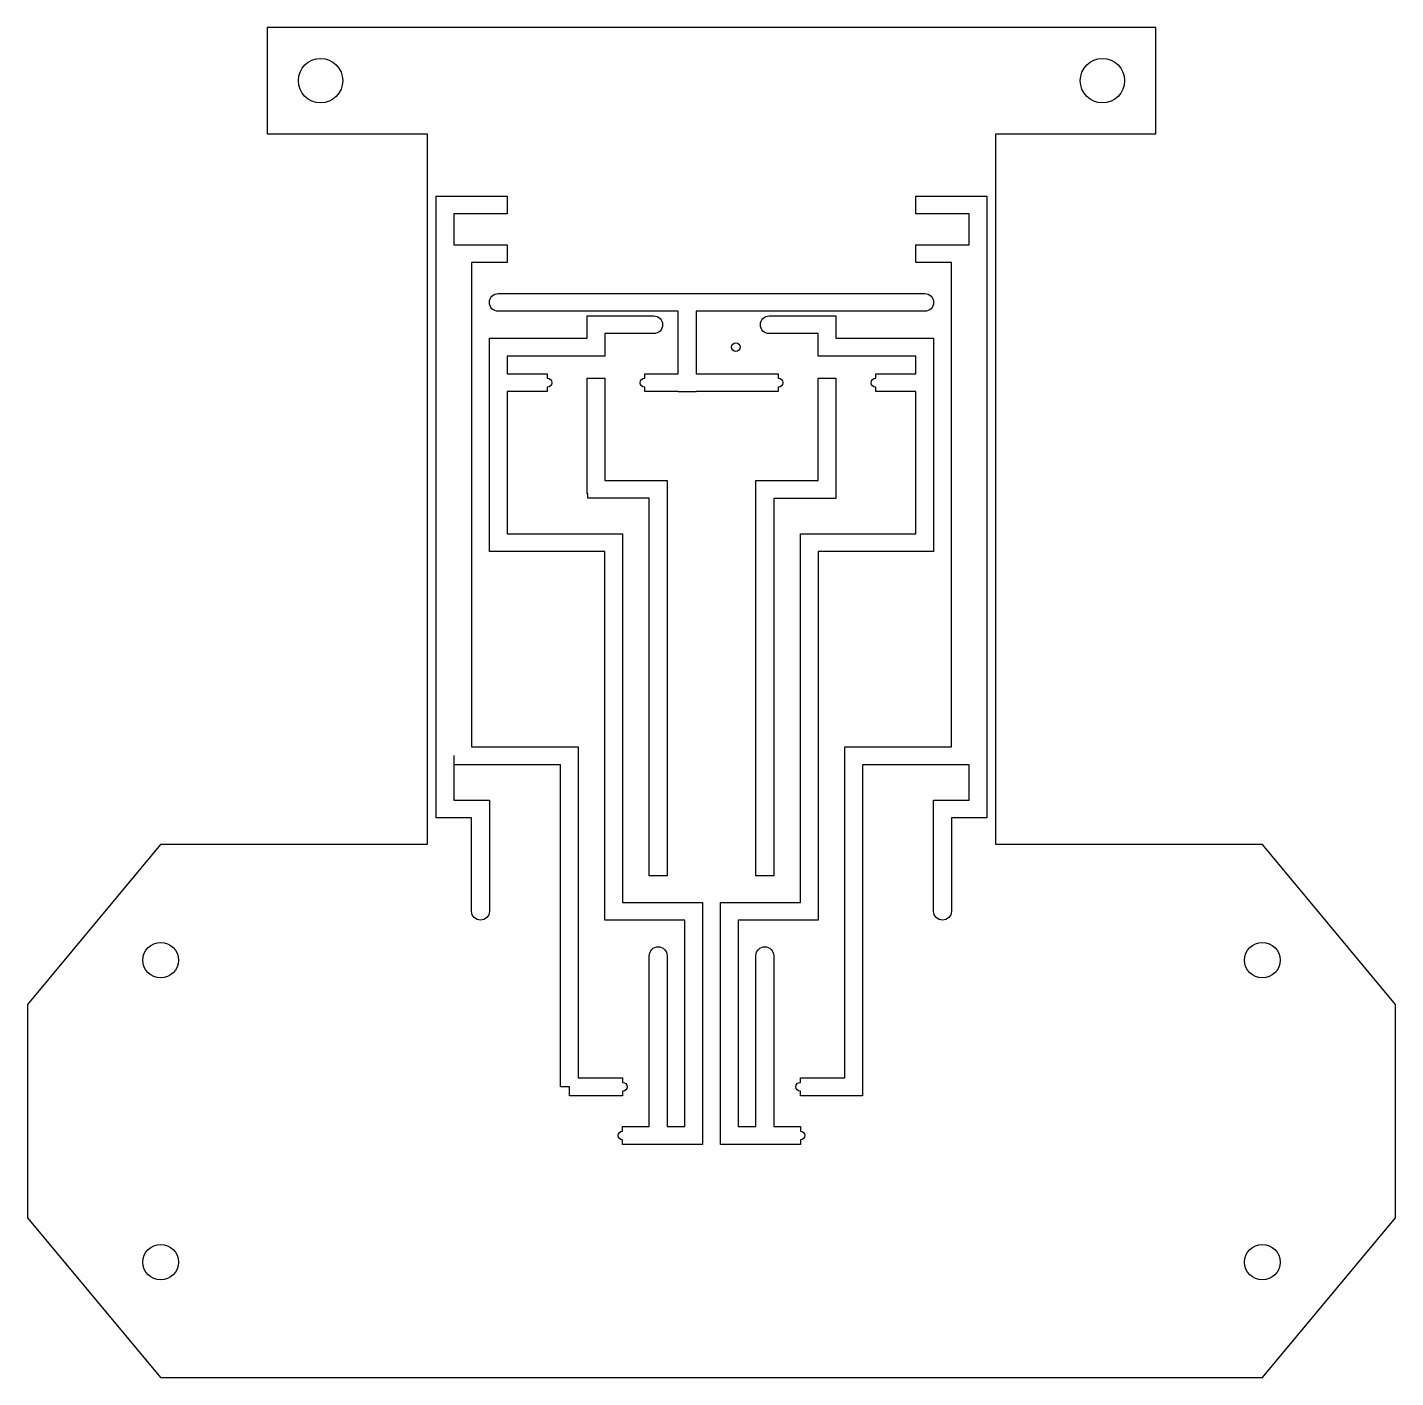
# Model space of a CAD drawing. Header units: millimetres. Extents: x -38.5 to 38.5, y -15 to 61.
import ezdxf

# ---------------------------------------------------------------- set-up
doc = ezdxf.new("R2010")
doc.units = ezdxf.units.MM

msp = doc.modelspace()

# ---------------------------------------------------------------- linework, layer by layer
for points in [[(16, 15), (16, 55), (25, 55), (25, 61), (-25, 61), (-25, 55), (-16, 55), (-16, 15), (-31, 15), (-38.5, 6), (-38.5, -6), (-31, -15), (31, -15), (38.5, -6), (38.5, 6), (31, 15)], [(-7, 41.25), (-6, 41.25), (-6, 35.5), (-2.5, 35.5), (-2.5, 13.25), (-3.5, 13.25), (-3.5, 34.5), (-6.962, 34.5), (-6.962, 34.75), (-7, 34.75)], [(6, 41.25), (7, 41.25), (7, 34.491), (3.5, 34.491), (3.5, 13.25), (2.5, 13.25), (2.5, 35.5), (6, 35.5)]]:
    msp.add_lwpolyline(points, close=True)
for points in [[(-13.5, 11.25), (-13.5, 16.5), (-15.5, 16.5), (-15.5, 51.5), (-11.5, 51.5), (-11.5, 50.5), (-14.5, 50.5), (-14.5, 48.76), (-11.5, 48.76), (-11.5, 47.76), (-13.5, 47.76), (-13.5, 20.5), (-7.5, 20.5), (-7.5, 1.87), (-5, 1.87), (-5, 1.62, -1), (-5, 1.12), (-5, 0.87), (-8, 0.87), (-8, 1.377), (-8.5, 1.377), (-8.5, 19.5), (-14.482, 19.5), (-14.482, 20), (-14.5, 20), (-14.5, 17.5), (-12.5, 17.5), (-12.5, 11.25, -1)], [(13.5, 16.5), (13.5, 11.25, -1), (12.5, 11.25), (12.5, 17.5), (14.5, 17.5), (14.5, 19.5), (8.5, 19.5), (8.5, 0.87), (5, 0.87), (5, 1.12, -1), (5, 1.62), (5, 1.87), (7.5, 1.87), (7.5, 20.5), (13.5, 20.5), (13.5, 47.76), (11.5, 47.76), (11.5, 48.76), (14.5, 48.76), (14.5, 50.5), (11.5, 50.5), (11.5, 51.5), (15.5, 51.5), (15.5, 16.5)], [(3.76, 41.5), (3.76, 41.25, -1), (3.76, 40.75), (3.76, 40.5), (-0.87, 40.5), (-0.87, 40.48), (-1.87, 40.48), (-1.87, 40.5), (-3.76, 40.5), (-3.76, 40.75, -1), (-3.76, 41.25), (-3.76, 41.5), (-1.87, 41.5), (-1.87, 45.02), (-12, 45.02, -1), (-12, 46.02), (12, 46.02, -1), (12, 45.02), (-0.87, 45.02), (-0.87, 41.5)], [(-3.25, 44.76, -1), (-3.25, 43.76), (-6, 43.76), (-6, 42.5), (-11.5, 42.5), (-11.5, 41.5), (-9.24, 41.5), (-9.24, 41.25, -1), (-9.24, 40.75), (-9.24, 40.5), (-11.5, 40.5), (-11.5, 32.5), (-5, 32.5), (-5, 11.75), (-0.5, 11.75), (-0.5, -1.87), (-5, -1.87), (-5, -1.62, -1), (-5, -1.12), (-5, -0.87), (-3.5, -0.87), (-3.5, 8.75, -1), (-2.5, 8.75), (-2.5, -0.87), (-1.5, -0.87), (-1.5, 10.75), (-6, 10.75), (-6, 31.5), (-12.5, 31.5), (-12.5, 43.5), (-7, 43.5), (-7, 44.76)], [(3.25, 43.76, -1), (3.25, 44.76), (7, 44.76), (7, 43.5), (12.5, 43.5), (12.5, 31.5), (6, 31.5), (6, 10.75), (1.5, 10.75), (1.5, -0.87), (2.5, -0.87), (2.5, 8.75, -1), (3.5, 8.75), (3.5, -0.87), (5, -0.87), (5, -1.12, -1), (5, -1.62), (5, -1.87), (0.5, -1.87), (0.5, 11.75), (5, 11.75), (5, 32.5), (11.5, 32.5), (11.5, 40.5), (9.24, 40.5), (9.24, 40.75, -1), (9.24, 41.25), (9.24, 41.5), (11.5, 41.5), (11.5, 42.5), (6, 42.5), (6, 43.76)]]:
    msp.add_lwpolyline(points, format="xyb", close=True)
for centre, radius in [((-22, 58), 1.25), ((22, 58), 1.25), ((1.37, 43), 0.25), ((-31, 8.5), 1), ((31, 8.5), 1), ((-31, -8.5), 1), ((31, -8.5), 1)]:
    msp.add_circle(centre, radius)

doc.saveas('drawing.dxf')
